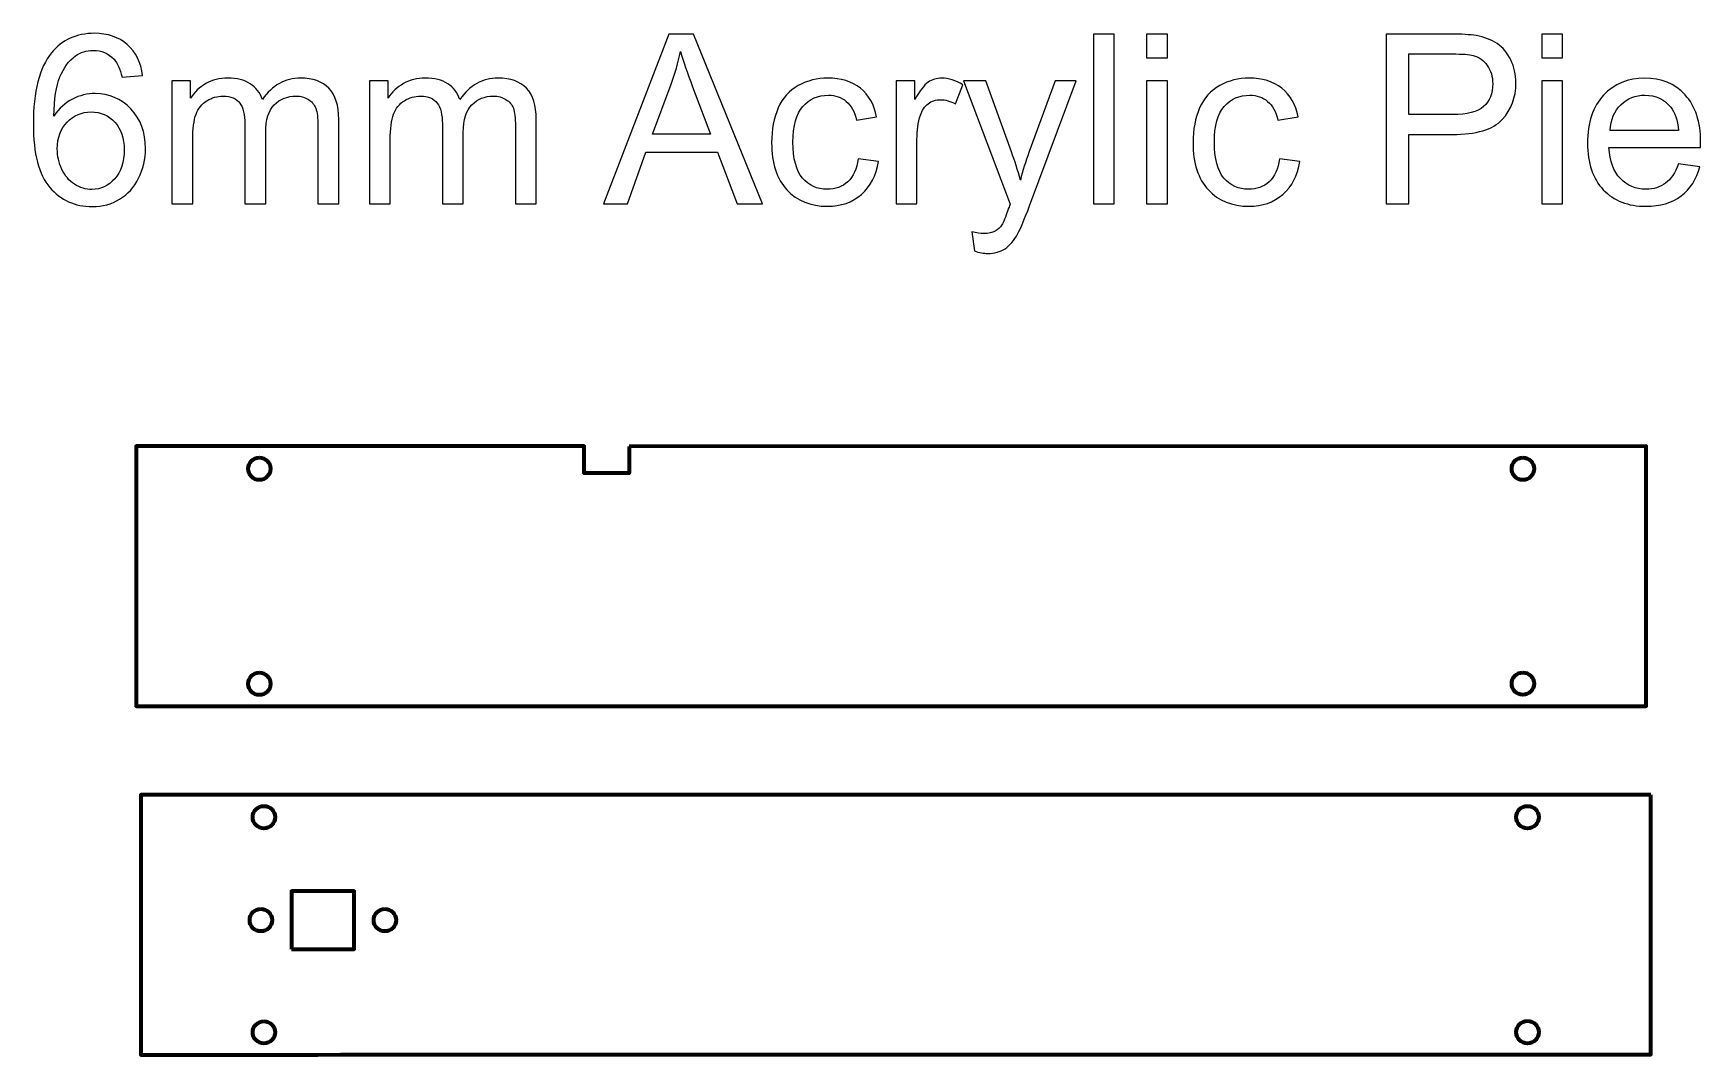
# Model space of a CAD drawing. Header units: millimetres. Extents: x 198 to 2433, y -984 to 145.
# Drawn here: x 1101.9 to 1474, y -84.4 to 143.7 of the extents above; entities that cross this region are included whole.
import ezdxf

# ---------------------------------------------------------------- set-up
doc = ezdxf.new("R2010")
doc.units = ezdxf.units.MM
doc.header["$MEASUREMENT"] = 0
doc.layers.add('Layer 1', color=7, linetype='Continuous')

msp = doc.modelspace()

# ---------------------------------------------------------------- linework, layer by layer
at = {"layer": 'Layer 1', "color": 250, "lineweight": 70}
msp.add_lwpolyline([(1159.5605, -60.8465), (1173.5605, -60.8465), (1173.5605, -47.8465), (1159.5605, -47.8465), (1159.5605, -60.8465)], close=True, dxfattribs=at)
for centre in [(1152.3687, 46.4583), (1434.3687, 46.4583), (1152.3687, -1.5605), (1434.3687, -1.5361), (1153.3945, -31.3676), (1435.3945, -31.3676), (1152.7128, -54.3465), (1180.4013, -54.3465), (1153.3945, -79.4039), (1435.3945, -79.3637)]:
    msp.add_ellipse(centre, major_axis=(0, 2.5), ratio=1, dxfattribs=at)
at = {"layer": 'Layer 1', "color": 250}
for points, knots in [([(1126.3227, 134.2676), (1126.3227, 134.2676), (1121.719, 133.8972), (1121.719, 133.8972), (1121.3045, 135.7228), (1120.7136, 137.0546), (1119.9463, 137.8836), (1118.6851, 139.2153), (1117.124, 139.8768), (1115.272, 139.8768), (1113.7815, 139.8768), (1112.4586, 139.4623), (1111.3208, 138.6333), (1109.8568, 137.5661), (1108.7103, 136.0139), (1107.8548, 133.9678), (1107.0081, 131.9128), (1106.5672, 128.9936), (1106.5319, 125.2101), (1107.652, 126.9122), (1109.0278, 128.1822), (1110.6506, 129.0024), (1112.2733, 129.8315), (1113.9667, 130.246), (1115.7482, 130.246), (1118.8527, 130.246), (1121.4985, 129.0994), (1123.6857, 126.8152), (1125.8641, 124.531), (1126.9577, 121.5853), (1126.9577, 117.9605), (1126.9577, 115.5792), (1126.4462, 113.3744), (1125.4231, 111.3282), (1124.3913, 109.2821), (1122.989, 107.7211), (1121.1898, 106.6363), (1119.3995, 105.5515), (1117.3622, 105.0047), (1115.0868, 105.0047), (1111.215, 105.0047), (1108.0488, 106.4335), (1105.597, 109.2821), (1103.154, 112.1308), (1101.9281, 116.8316), (1101.9281, 123.3756), (1101.9281, 130.6958), (1103.2863, 136.0227), (1105.9939, 139.3476), (1108.3575, 142.2404), (1111.5413, 143.6868), (1115.5542, 143.6868), (1118.5352, 143.6868), (1120.987, 142.849), (1122.892, 141.1821), (1124.797, 139.5152), (1125.9435, 137.2133), (1126.3227, 134.2676)], [0, 0, 0, 0, 0.05263158, 0.05263158, 0.05263158, 0.10526316, 0.10526316, 0.10526316, 0.15789474, 0.15789474, 0.15789474, 0.21052632, 0.21052632, 0.21052632, 0.26315789, 0.26315789, 0.26315789, 0.31578947, 0.31578947, 0.31578947, 0.36842105, 0.36842105, 0.36842105, 0.42105263, 0.42105263, 0.42105263, 0.47368421, 0.47368421, 0.47368421, 0.52631579, 0.52631579, 0.52631579, 0.57894737, 0.57894737, 0.57894737, 0.63157895, 0.63157895, 0.63157895, 0.68421053, 0.68421053, 0.68421053, 0.73684211, 0.73684211, 0.73684211, 0.78947368, 0.78947368, 0.78947368, 0.84210526, 0.84210526, 0.84210526, 0.89473684, 0.89473684, 0.89473684, 0.94736842, 0.94736842, 0.94736842, 1, 1, 1, 1]), ([(1229.2104, 105.6397), (1229.2104, 105.6397), (1243.7449, 143.5281), (1243.7449, 143.5281), (1243.7449, 143.5281), (1249.257, 143.5281), (1249.257, 143.5281), (1249.257, 143.5281), (1264.6823, 105.6397), (1264.6823, 105.6397), (1264.6823, 105.6397), (1258.9761, 105.6397), (1258.9761, 105.6397), (1258.9761, 105.6397), (1254.5928, 117.1226), (1254.5928, 117.1226), (1254.5928, 117.1226), (1238.6384, 117.1226), (1238.6384, 117.1226), (1238.6384, 117.1226), (1234.5286, 105.6397), (1234.5286, 105.6397), (1234.5286, 105.6397), (1229.2104, 105.6397), (1229.2104, 105.6397)], [0, 0, 0, 0, 0.125, 0.125, 0.125, 0.25, 0.25, 0.25, 0.375, 0.375, 0.375, 0.5, 0.5, 0.5, 0.625, 0.625, 0.625, 0.75, 0.75, 0.75, 0.875, 0.875, 0.875, 1, 1, 1, 1]), ([(1338.5098, 105.6397), (1338.5098, 105.6397), (1338.5098, 143.5281), (1338.5098, 143.5281), (1338.5098, 143.5281), (1343.1664, 143.5281), (1343.1664, 143.5281), (1343.1664, 143.5281), (1343.1664, 105.6397), (1343.1664, 105.6397), (1343.1664, 105.6397), (1338.5098, 105.6397), (1338.5098, 105.6397)], [0, 0, 0, 0, 0.25, 0.25, 0.25, 0.5, 0.5, 0.5, 0.75, 0.75, 0.75, 1, 1, 1, 1]), ([(1350.3719, 138.2364), (1350.3719, 138.2364), (1350.3719, 143.5281), (1350.3719, 143.5281), (1350.3719, 143.5281), (1355.0286, 143.5281), (1355.0286, 143.5281), (1355.0286, 143.5281), (1355.0286, 138.2364), (1355.0286, 138.2364), (1355.0286, 138.2364), (1350.3719, 138.2364), (1350.3719, 138.2364)], [0, 0, 0, 0, 0.25, 0.25, 0.25, 0.5, 0.5, 0.5, 0.75, 0.75, 0.75, 1, 1, 1, 1]), ([(1403.8706, 105.6397), (1403.8706, 105.6397), (1403.8706, 143.5281), (1403.8706, 143.5281), (1403.8706, 143.5281), (1418.1757, 143.5281), (1418.1757, 143.5281), (1420.6893, 143.5281), (1422.6119, 143.4046), (1423.9437, 143.1665), (1425.8046, 142.8578), (1427.3656, 142.2669), (1428.6268, 141.4026), (1429.888, 140.5294), (1430.9022, 139.3124), (1431.6695, 137.7513), (1432.4368, 136.1903), (1432.816, 134.4705), (1432.816, 132.5919), (1432.816, 129.3817), (1431.793, 126.6564), (1429.738, 124.4339), (1427.6919, 122.2026), (1423.9789, 121.0914), (1418.6167, 121.0914), (1418.6167, 121.0914), (1408.8977, 121.0914), (1408.8977, 121.0914), (1408.8977, 121.0914), (1408.8977, 105.6397), (1408.8977, 105.6397), (1408.8977, 105.6397), (1403.8706, 105.6397), (1403.8706, 105.6397)], [0, 0, 0, 0, 0.09090909, 0.09090909, 0.09090909, 0.18181818, 0.18181818, 0.18181818, 0.27272727, 0.27272727, 0.27272727, 0.36363636, 0.36363636, 0.36363636, 0.45454545, 0.45454545, 0.45454545, 0.54545455, 0.54545455, 0.54545455, 0.63636364, 0.63636364, 0.63636364, 0.72727273, 0.72727273, 0.72727273, 0.81818182, 0.81818182, 0.81818182, 0.90909091, 0.90909091, 0.90909091, 1, 1, 1, 1]), ([(1438.5839, 138.2364), (1438.5839, 138.2364), (1438.5839, 143.5281), (1438.5839, 143.5281), (1438.5839, 143.5281), (1443.2406, 143.5281), (1443.2406, 143.5281), (1443.2406, 143.5281), (1443.2406, 138.2364), (1443.2406, 138.2364), (1443.2406, 138.2364), (1438.5839, 138.2364), (1438.5839, 138.2364)], [0, 0, 0, 0, 0.25, 0.25, 0.25, 0.5, 0.5, 0.5, 0.75, 0.75, 0.75, 1, 1, 1, 1]), ([(1240.1113, 121.1972), (1240.1113, 121.1972), (1253.0229, 121.1972), (1253.0229, 121.1972), (1253.0229, 121.1972), (1249.0718, 131.7012), (1249.0718, 131.7012), (1247.8812, 134.8938), (1246.9816, 137.5308), (1246.3554, 139.6122), (1245.8351, 137.1428), (1245.1384, 134.7174), (1244.2652, 132.3185), (1244.2652, 132.3185), (1240.1113, 121.1972), (1240.1113, 121.1972)], [0, 0, 0, 0, 0.2, 0.2, 0.2, 0.4, 0.4, 0.4, 0.6, 0.6, 0.6, 0.8, 0.8, 0.8, 1, 1, 1, 1]), ([(1408.8977, 125.5364), (1408.8977, 125.5364), (1418.6873, 125.5364), (1418.6873, 125.5364), (1421.9328, 125.5364), (1424.2259, 126.1361), (1425.5929, 127.3444), (1426.9511, 128.5526), (1427.6302, 130.246), (1427.6302, 132.442), (1427.6302, 134.0207), (1427.2333, 135.3789), (1426.4307, 136.5078), (1425.6282, 137.6367), (1424.5698, 138.3863), (1423.2646, 138.7479), (1422.4179, 138.9684), (1420.8568, 139.0831), (1418.5902, 139.0831), (1418.5902, 139.0831), (1408.8977, 139.0831), (1408.8977, 139.0831), (1408.8977, 139.0831), (1408.8977, 125.5364), (1408.8977, 125.5364)], [0, 0, 0, 0, 0.125, 0.125, 0.125, 0.25, 0.25, 0.25, 0.375, 0.375, 0.375, 0.5, 0.5, 0.5, 0.625, 0.625, 0.625, 0.75, 0.75, 0.75, 0.875, 0.875, 0.875, 1, 1, 1, 1]), ([(1132.8403, 105.6397), (1132.8403, 105.6397), (1132.8403, 133.1035), (1132.8403, 133.1035), (1132.8403, 133.1035), (1137.0207, 133.1035), (1137.0207, 133.1035), (1137.0207, 133.1035), (1137.0207, 129.2229), (1137.0207, 129.2229), (1137.8762, 130.5635), (1139.0227, 131.6483), (1140.4515, 132.4596), (1141.8802, 133.2799), (1143.503, 133.6856), (1145.3286, 133.6856), (1147.3571, 133.6856), (1149.024, 133.2622), (1150.3205, 132.4244), (1151.6169, 131.5777), (1152.5341, 130.4047), (1153.0633, 128.8878), (1155.2505, 132.0892), (1158.0816, 133.6856), (1161.5741, 133.6856), (1164.3081, 133.6856), (1166.4159, 132.9359), (1167.88, 131.4278), (1169.3528, 129.9196), (1170.0937, 127.6001), (1170.0937, 124.4692), (1170.0937, 124.4692), (1170.0937, 105.6397), (1170.0937, 105.6397), (1170.0937, 105.6397), (1165.437, 105.6397), (1165.437, 105.6397), (1165.437, 105.6397), (1165.437, 122.9258), (1165.437, 122.9258), (1165.437, 124.7779), (1165.2782, 126.1185), (1164.9784, 126.9387), (1164.6785, 127.7589), (1164.1317, 128.4115), (1163.3291, 128.9142), (1162.5354, 129.4169), (1161.6005, 129.6639), (1160.5334, 129.6639), (1158.5931, 129.6639), (1156.988, 129.0201), (1155.7091, 127.7412), (1154.4303, 126.4536), (1153.7953, 124.3987), (1153.7953, 121.5764), (1153.7953, 121.5764), (1153.7953, 105.6397), (1153.7953, 105.6397), (1153.7953, 105.6397), (1149.1386, 105.6397), (1149.1386, 105.6397), (1149.1386, 105.6397), (1149.1386, 123.4638), (1149.1386, 123.4638), (1149.1386, 125.5276), (1148.7594, 127.0798), (1148.0009, 128.1117), (1147.2425, 129.1435), (1145.9989, 129.6639), (1144.2791, 129.6639), (1142.9738, 129.6639), (1141.7656, 129.3199), (1140.6543, 128.632), (1139.5431, 127.9441), (1138.7405, 126.9387), (1138.2378, 125.6069), (1137.7439, 124.284), (1137.497, 122.3702), (1137.497, 119.8743), (1137.497, 119.8743), (1137.497, 105.6397), (1137.497, 105.6397), (1137.497, 105.6397), (1132.8403, 105.6397), (1132.8403, 105.6397)], [0, 0, 0, 0, 0.03571429, 0.03571429, 0.03571429, 0.07142857, 0.07142857, 0.07142857, 0.10714286, 0.10714286, 0.10714286, 0.14285714, 0.14285714, 0.14285714, 0.17857143, 0.17857143, 0.17857143, 0.21428571, 0.21428571, 0.21428571, 0.25, 0.25, 0.25, 0.28571429, 0.28571429, 0.28571429, 0.32142857, 0.32142857, 0.32142857, 0.35714286, 0.35714286, 0.35714286, 0.39285714, 0.39285714, 0.39285714, 0.42857143, 0.42857143, 0.42857143, 0.46428571, 0.46428571, 0.46428571, 0.5, 0.5, 0.5, 0.53571429, 0.53571429, 0.53571429, 0.57142857, 0.57142857, 0.57142857, 0.60714286, 0.60714286, 0.60714286, 0.64285714, 0.64285714, 0.64285714, 0.67857143, 0.67857143, 0.67857143, 0.71428571, 0.71428571, 0.71428571, 0.75, 0.75, 0.75, 0.78571429, 0.78571429, 0.78571429, 0.82142857, 0.82142857, 0.82142857, 0.85714286, 0.85714286, 0.85714286, 0.89285714, 0.89285714, 0.89285714, 0.92857143, 0.92857143, 0.92857143, 0.96428571, 0.96428571, 0.96428571, 1, 1, 1, 1]), ([(1176.9199, 105.6397), (1176.9199, 105.6397), (1176.9199, 133.1035), (1176.9199, 133.1035), (1176.9199, 133.1035), (1181.1003, 133.1035), (1181.1003, 133.1035), (1181.1003, 133.1035), (1181.1003, 129.2229), (1181.1003, 129.2229), (1181.9558, 130.5635), (1183.1023, 131.6483), (1184.5311, 132.4596), (1185.9598, 133.2799), (1187.5826, 133.6856), (1189.4082, 133.6856), (1191.4367, 133.6856), (1193.1036, 133.2622), (1194.4001, 132.4244), (1195.6965, 131.5777), (1196.6137, 130.4047), (1197.1429, 128.8878), (1199.3301, 132.0892), (1202.1612, 133.6856), (1205.6537, 133.6856), (1208.3877, 133.6856), (1210.4955, 132.9359), (1211.9596, 131.4278), (1213.4324, 129.9196), (1214.1733, 127.6001), (1214.1733, 124.4692), (1214.1733, 124.4692), (1214.1733, 105.6397), (1214.1733, 105.6397), (1214.1733, 105.6397), (1209.5166, 105.6397), (1209.5166, 105.6397), (1209.5166, 105.6397), (1209.5166, 122.9258), (1209.5166, 122.9258), (1209.5166, 124.7779), (1209.3578, 126.1185), (1209.058, 126.9387), (1208.7581, 127.7589), (1208.2113, 128.4115), (1207.4087, 128.9142), (1206.615, 129.4169), (1205.6801, 129.6639), (1204.613, 129.6639), (1202.6727, 129.6639), (1201.0676, 129.0201), (1199.7887, 127.7412), (1198.5099, 126.4536), (1197.8749, 124.3987), (1197.8749, 121.5764), (1197.8749, 121.5764), (1197.8749, 105.6397), (1197.8749, 105.6397), (1197.8749, 105.6397), (1193.2182, 105.6397), (1193.2182, 105.6397), (1193.2182, 105.6397), (1193.2182, 123.4638), (1193.2182, 123.4638), (1193.2182, 125.5276), (1192.839, 127.0798), (1192.0805, 128.1117), (1191.3221, 129.1435), (1190.0785, 129.6639), (1188.3587, 129.6639), (1187.0534, 129.6639), (1185.8452, 129.3199), (1184.7339, 128.632), (1183.6227, 127.9441), (1182.8201, 126.9387), (1182.3174, 125.6069), (1181.8235, 124.284), (1181.5766, 122.3702), (1181.5766, 119.8743), (1181.5766, 119.8743), (1181.5766, 105.6397), (1181.5766, 105.6397), (1181.5766, 105.6397), (1176.9199, 105.6397), (1176.9199, 105.6397)], [0, 0, 0, 0, 0.03571429, 0.03571429, 0.03571429, 0.07142857, 0.07142857, 0.07142857, 0.10714286, 0.10714286, 0.10714286, 0.14285714, 0.14285714, 0.14285714, 0.17857143, 0.17857143, 0.17857143, 0.21428571, 0.21428571, 0.21428571, 0.25, 0.25, 0.25, 0.28571429, 0.28571429, 0.28571429, 0.32142857, 0.32142857, 0.32142857, 0.35714286, 0.35714286, 0.35714286, 0.39285714, 0.39285714, 0.39285714, 0.42857143, 0.42857143, 0.42857143, 0.46428571, 0.46428571, 0.46428571, 0.5, 0.5, 0.5, 0.53571429, 0.53571429, 0.53571429, 0.57142857, 0.57142857, 0.57142857, 0.60714286, 0.60714286, 0.60714286, 0.64285714, 0.64285714, 0.64285714, 0.67857143, 0.67857143, 0.67857143, 0.71428571, 0.71428571, 0.71428571, 0.75, 0.75, 0.75, 0.78571429, 0.78571429, 0.78571429, 0.82142857, 0.82142857, 0.82142857, 0.85714286, 0.85714286, 0.85714286, 0.89285714, 0.89285714, 0.89285714, 0.92857143, 0.92857143, 0.92857143, 0.96428571, 0.96428571, 0.96428571, 1, 1, 1, 1]), ([(1286.0165, 115.6939), (1286.0165, 115.6939), (1290.5673, 115.0589), (1290.5673, 115.0589), (1290.0646, 111.928), (1288.7946, 109.485), (1286.7397, 107.7123), (1284.6847, 105.9396), (1282.1535, 105.0576), (1279.1638, 105.0576), (1275.4155, 105.0576), (1272.3992, 106.2835), (1270.1238, 108.7353), (1267.8396, 111.1871), (1266.7019, 114.6973), (1266.7019, 119.2657), (1266.7019, 122.2291), (1267.1958, 124.8132), (1268.1747, 127.0357), (1269.1537, 129.2494), (1270.6442, 130.9162), (1272.655, 132.0187), (1274.657, 133.1299), (1276.8354, 133.6856), (1279.199, 133.6856), (1282.1712, 133.6856), (1284.6142, 132.9359), (1286.5015, 131.4278), (1288.3977, 129.9196), (1289.6148, 127.7765), (1290.144, 125.0072), (1290.144, 125.0072), (1285.646, 124.3193), (1285.646, 124.3193), (1285.2139, 126.1626), (1284.4554, 127.5472), (1283.353, 128.4821), (1282.2594, 129.4081), (1280.9365, 129.8755), (1279.3842, 129.8755), (1277.0383, 129.8755), (1275.1333, 129.0377), (1273.6604, 127.362), (1272.1964, 125.6775), (1271.4644, 123.0317), (1271.4644, 119.398), (1271.4644, 115.7115), (1272.1699, 113.0392), (1273.581, 111.3723), (1275.001, 109.7055), (1276.8442, 108.8676), (1279.1108, 108.8676), (1280.9453, 108.8676), (1282.471, 109.4232), (1283.6881, 110.5433), (1284.914, 111.6546), (1285.6901, 113.3744), (1286.0165, 115.6939)], [0, 0, 0, 0, 0.05263158, 0.05263158, 0.05263158, 0.10526316, 0.10526316, 0.10526316, 0.15789474, 0.15789474, 0.15789474, 0.21052632, 0.21052632, 0.21052632, 0.26315789, 0.26315789, 0.26315789, 0.31578947, 0.31578947, 0.31578947, 0.36842105, 0.36842105, 0.36842105, 0.42105263, 0.42105263, 0.42105263, 0.47368421, 0.47368421, 0.47368421, 0.52631579, 0.52631579, 0.52631579, 0.57894737, 0.57894737, 0.57894737, 0.63157895, 0.63157895, 0.63157895, 0.68421053, 0.68421053, 0.68421053, 0.73684211, 0.73684211, 0.73684211, 0.78947368, 0.78947368, 0.78947368, 0.84210526, 0.84210526, 0.84210526, 0.89473684, 0.89473684, 0.89473684, 0.94736842, 0.94736842, 0.94736842, 1, 1, 1, 1]), ([(1294.4831, 105.6397), (1294.4831, 105.6397), (1294.4831, 133.1035), (1294.4831, 133.1035), (1294.4831, 133.1035), (1298.6635, 133.1035), (1298.6635, 133.1035), (1298.6635, 133.1035), (1298.6635, 128.8966), (1298.6635, 128.8966), (1299.7307, 130.8457), (1300.7184, 132.1333), (1301.6268, 132.7507), (1302.5352, 133.3769), (1303.5318, 133.6856), (1304.6166, 133.6856), (1306.1865, 133.6856), (1307.7828, 133.1917), (1309.4056, 132.2127), (1309.4056, 132.2127), (1307.7475, 127.9176), (1307.7475, 127.9176), (1306.6186, 128.5526), (1305.4898, 128.8701), (1304.3609, 128.8701), (1303.3466, 128.8701), (1302.4382, 128.5615), (1301.6357, 127.9529), (1300.8331, 127.3444), (1300.2598, 126.4977), (1299.9159, 125.4129), (1299.3955, 123.7637), (1299.1398, 121.9557), (1299.1398, 119.9889), (1299.1398, 119.9889), (1299.1398, 105.6397), (1299.1398, 105.6397), (1299.1398, 105.6397), (1294.4831, 105.6397), (1294.4831, 105.6397)], [0, 0, 0, 0, 0.07692308, 0.07692308, 0.07692308, 0.15384615, 0.15384615, 0.15384615, 0.23076923, 0.23076923, 0.23076923, 0.30769231, 0.30769231, 0.30769231, 0.38461538, 0.38461538, 0.38461538, 0.46153846, 0.46153846, 0.46153846, 0.53846154, 0.53846154, 0.53846154, 0.61538462, 0.61538462, 0.61538462, 0.69230769, 0.69230769, 0.69230769, 0.76923077, 0.76923077, 0.76923077, 0.84615385, 0.84615385, 0.84615385, 0.92307692, 0.92307692, 0.92307692, 1, 1, 1, 1]), ([(1311.9456, 95.0828), (1311.9456, 95.0828), (1311.4165, 99.3867), (1311.4165, 99.3867), (1312.4395, 99.1133), (1313.3215, 98.9722), (1314.0799, 98.9722), (1315.1206, 98.9722), (1315.9497, 99.1486), (1316.567, 99.4925), (1317.1932, 99.8365), (1317.7047, 100.3216), (1318.1016, 100.9389), (1318.3927, 101.4064), (1318.8689, 102.5617), (1319.5215, 104.4138), (1319.6097, 104.6696), (1319.742, 105.0488), (1319.9361, 105.5515), (1319.9361, 105.5515), (1309.5115, 133.1035), (1309.5115, 133.1035), (1309.5115, 133.1035), (1314.4856, 133.1035), (1314.4856, 133.1035), (1314.4856, 133.1035), (1320.2183, 117.2461), (1320.2183, 117.2461), (1320.9679, 115.2441), (1321.6294, 113.1274), (1322.2203, 110.9049), (1322.7583, 112.9951), (1323.3933, 115.0589), (1324.1341, 117.0873), (1324.1341, 117.0873), (1329.9902, 133.1035), (1329.9902, 133.1035), (1329.9902, 133.1035), (1334.6381, 133.1035), (1334.6381, 133.1035), (1334.6381, 133.1035), (1324.2576, 105.1634), (1324.2576, 105.1634), (1323.1375, 102.156), (1322.2644, 100.0923), (1321.6382, 98.9546), (1320.8092, 97.4288), (1319.8567, 96.3087), (1318.7895, 95.5943), (1317.7136, 94.88), (1316.4347, 94.5272), (1314.9531, 94.5272), (1314.0535, 94.5272), (1313.0481, 94.7124), (1311.9456, 95.0828)], [0, 0, 0, 0, 0.05555556, 0.05555556, 0.05555556, 0.11111111, 0.11111111, 0.11111111, 0.16666667, 0.16666667, 0.16666667, 0.22222222, 0.22222222, 0.22222222, 0.27777778, 0.27777778, 0.27777778, 0.33333333, 0.33333333, 0.33333333, 0.38888889, 0.38888889, 0.38888889, 0.44444444, 0.44444444, 0.44444444, 0.5, 0.5, 0.5, 0.55555556, 0.55555556, 0.55555556, 0.61111111, 0.61111111, 0.61111111, 0.66666667, 0.66666667, 0.66666667, 0.72222222, 0.72222222, 0.72222222, 0.77777778, 0.77777778, 0.77777778, 0.83333333, 0.83333333, 0.83333333, 0.88888889, 0.88888889, 0.88888889, 0.94444444, 0.94444444, 0.94444444, 1, 1, 1, 1]), ([(1350.3719, 105.6397), (1350.3719, 105.6397), (1350.3719, 133.1035), (1350.3719, 133.1035), (1350.3719, 133.1035), (1355.0286, 133.1035), (1355.0286, 133.1035), (1355.0286, 133.1035), (1355.0286, 105.6397), (1355.0286, 105.6397), (1355.0286, 105.6397), (1350.3719, 105.6397), (1350.3719, 105.6397)], [0, 0, 0, 0, 0.25, 0.25, 0.25, 0.5, 0.5, 0.5, 0.75, 0.75, 0.75, 1, 1, 1, 1]), ([(1380.067, 115.6939), (1380.067, 115.6939), (1384.6178, 115.0589), (1384.6178, 115.0589), (1384.1151, 111.928), (1382.8451, 109.485), (1380.7902, 107.7123), (1378.7352, 105.9396), (1376.204, 105.0576), (1373.2143, 105.0576), (1369.466, 105.0576), (1366.4497, 106.2835), (1364.1743, 108.7353), (1361.8901, 111.1871), (1360.7524, 114.6973), (1360.7524, 119.2657), (1360.7524, 122.2291), (1361.2463, 124.8132), (1362.2252, 127.0357), (1363.2042, 129.2494), (1364.6947, 130.9162), (1366.7055, 132.0187), (1368.7075, 133.1299), (1370.8859, 133.6856), (1373.2495, 133.6856), (1376.2217, 133.6856), (1378.6647, 132.9359), (1380.552, 131.4278), (1382.4482, 129.9196), (1383.6653, 127.7765), (1384.1945, 125.0072), (1384.1945, 125.0072), (1379.6965, 124.3193), (1379.6965, 124.3193), (1379.2644, 126.1626), (1378.5059, 127.5472), (1377.4035, 128.4821), (1376.3099, 129.4081), (1374.987, 129.8755), (1373.4347, 129.8755), (1371.0888, 129.8755), (1369.1838, 129.0377), (1367.7109, 127.362), (1366.2469, 125.6775), (1365.5149, 123.0317), (1365.5149, 119.398), (1365.5149, 115.7115), (1366.2204, 113.0392), (1367.6315, 111.3723), (1369.0515, 109.7055), (1370.8947, 108.8676), (1373.1613, 108.8676), (1374.9958, 108.8676), (1376.5215, 109.4232), (1377.7386, 110.5433), (1378.9645, 111.6546), (1379.7406, 113.3744), (1380.067, 115.6939)], [0, 0, 0, 0, 0.05263158, 0.05263158, 0.05263158, 0.10526316, 0.10526316, 0.10526316, 0.15789474, 0.15789474, 0.15789474, 0.21052632, 0.21052632, 0.21052632, 0.26315789, 0.26315789, 0.26315789, 0.31578947, 0.31578947, 0.31578947, 0.36842105, 0.36842105, 0.36842105, 0.42105263, 0.42105263, 0.42105263, 0.47368421, 0.47368421, 0.47368421, 0.52631579, 0.52631579, 0.52631579, 0.57894737, 0.57894737, 0.57894737, 0.63157895, 0.63157895, 0.63157895, 0.68421053, 0.68421053, 0.68421053, 0.73684211, 0.73684211, 0.73684211, 0.78947368, 0.78947368, 0.78947368, 0.84210526, 0.84210526, 0.84210526, 0.89473684, 0.89473684, 0.89473684, 0.94736842, 0.94736842, 0.94736842, 1, 1, 1, 1]), ([(1438.5839, 105.6397), (1438.5839, 105.6397), (1438.5839, 133.1035), (1438.5839, 133.1035), (1438.5839, 133.1035), (1443.2406, 133.1035), (1443.2406, 133.1035), (1443.2406, 133.1035), (1443.2406, 105.6397), (1443.2406, 105.6397), (1443.2406, 105.6397), (1438.5839, 105.6397), (1438.5839, 105.6397)], [0, 0, 0, 0, 0.25, 0.25, 0.25, 0.5, 0.5, 0.5, 0.75, 0.75, 0.75, 1, 1, 1, 1]), ([(1469.0727, 114.5297), (1469.0727, 114.5297), (1473.8881, 113.8947), (1473.8881, 113.8947), (1473.1385, 111.0989), (1471.7362, 108.9205), (1469.6901, 107.3771), (1467.644, 105.8337), (1465.0334, 105.0576), (1461.8496, 105.0576), (1457.8456, 105.0576), (1454.6706, 106.2923), (1452.3246, 108.7618), (1449.9786, 111.2224), (1448.8056, 114.6885), (1448.8056, 119.1423), (1448.8056, 123.746), (1449.9874, 127.3267), (1452.3599, 129.8667), (1454.7323, 132.4155), (1457.8103, 133.6856), (1461.5938, 133.6856), (1465.2539, 133.6856), (1468.2437, 132.442), (1470.5632, 129.9461), (1472.8827, 127.4502), (1474.0469, 123.9401), (1474.0469, 119.4157), (1474.0469, 119.1423), (1474.0381, 118.7278), (1474.0204, 118.181), (1474.0204, 118.181), (1453.5681, 118.181), (1453.5681, 118.181), (1453.7445, 115.1735), (1454.5912, 112.8628), (1456.1258, 111.2665), (1457.6515, 109.6702), (1459.5653, 108.8676), (1461.8496, 108.8676), (1463.5517, 108.8676), (1465.0069, 109.3174), (1466.2064, 110.217), (1467.4147, 111.1166), (1468.3672, 112.5541), (1469.0727, 114.5297)], [0, 0, 0, 0, 0.06666667, 0.06666667, 0.06666667, 0.13333333, 0.13333333, 0.13333333, 0.2, 0.2, 0.2, 0.26666667, 0.26666667, 0.26666667, 0.33333333, 0.33333333, 0.33333333, 0.4, 0.4, 0.4, 0.46666667, 0.46666667, 0.46666667, 0.53333333, 0.53333333, 0.53333333, 0.6, 0.6, 0.6, 0.66666667, 0.66666667, 0.66666667, 0.73333333, 0.73333333, 0.73333333, 0.8, 0.8, 0.8, 0.86666667, 0.86666667, 0.86666667, 0.93333333, 0.93333333, 0.93333333, 1, 1, 1, 1]), ([(1453.8327, 121.991), (1453.8327, 121.991), (1469.1256, 121.991), (1469.1256, 121.991), (1468.9228, 124.3017), (1468.3319, 126.0303), (1467.3706, 127.1856), (1465.8977, 128.976), (1463.9751, 129.8755), (1461.6203, 129.8755), (1459.486, 129.8755), (1457.6956, 129.1612), (1456.2404, 127.7324), (1454.794, 126.3037), (1453.9915, 124.3899), (1453.8327, 121.991)], [0, 0, 0, 0, 0.2, 0.2, 0.2, 0.4, 0.4, 0.4, 0.6, 0.6, 0.6, 0.8, 0.8, 0.8, 1, 1, 1, 1]), ([(1107.2727, 117.9164), (1107.2727, 116.3112), (1107.6167, 114.7767), (1108.2958, 113.3126), (1108.9749, 111.8486), (1109.9274, 110.7373), (1111.1356, 109.97), (1112.3527, 109.2028), (1113.6404, 108.8147), (1115.0074, 108.8147), (1116.9918, 108.8147), (1118.6851, 109.6085), (1120.0874, 111.196), (1121.4897, 112.7835), (1122.1952, 114.9354), (1122.1952, 117.6606), (1122.1952, 120.28), (1121.4985, 122.3437), (1120.1138, 123.8519), (1118.7292, 125.36), (1116.9653, 126.1185), (1114.8222, 126.1185), (1112.7231, 126.1185), (1110.9328, 125.36), (1109.4688, 123.8519), (1108.0047, 122.3437), (1107.2727, 120.3682), (1107.2727, 117.9164)], [0, 0, 0, 0, 0.11111111, 0.11111111, 0.11111111, 0.22222222, 0.22222222, 0.22222222, 0.33333333, 0.33333333, 0.33333333, 0.44444444, 0.44444444, 0.44444444, 0.55555556, 0.55555556, 0.55555556, 0.66666667, 0.66666667, 0.66666667, 0.77777778, 0.77777778, 0.77777778, 0.88888889, 0.88888889, 0.88888889, 1, 1, 1, 1])]:
    msp.add_open_spline(points, degree=3, knots=knots, dxfattribs=at)
at = {"layer": 'Layer 1', "color": 250, "lineweight": 70}
for points, knots in [([(1234.8814, 51.4563), (1234.8814, 51.4563), (1461.8687, 51.4587), (1461.8687, 51.4587), (1461.8687, 51.4587), (1461.8687, -6.5406), (1461.8687, -6.5406), (1362.4139, -6.5406), (1236.5649, -6.5661), (1124.9069, -6.5661), (1124.9069, -6.5661), (1124.8687, 51.4587), (1124.8687, 51.4587), (1124.8687, 51.4587), (1224.8793, 51.4587), (1224.8793, 51.4587), (1224.8793, 51.4587), (1224.8793, 45.4569), (1224.8793, 45.4569), (1224.8793, 45.4569), (1234.8814, 45.4569), (1234.8814, 45.4569), (1234.8814, 45.4569), (1234.8814, 51.4563), (1234.8814, 51.4563)], [0, 0, 0, 0, 0.125, 0.125, 0.125, 0.25, 0.25, 0.25, 0.375, 0.375, 0.375, 0.5, 0.5, 0.5, 0.625, 0.625, 0.625, 0.75, 0.75, 0.75, 0.875, 0.875, 0.875, 1, 1, 1, 1]), ([(1462.8945, -26.3665), (1462.8945, -26.3665), (1462.8945, -84.3663), (1462.8945, -84.3663), (1361.3402, -84.3663), (1227.5007, -84.3918), (1125.9327, -84.3918), (1125.9327, -84.3918), (1125.8945, -26.3665), (1125.8945, -26.3665), (1240.0538, -26.3665), (1339.3119, -26.3678), (1462.8945, -26.3665)], [0, 0, 0, 0, 0.25, 0.25, 0.25, 0.5, 0.5, 0.5, 0.75, 0.75, 0.75, 1, 1, 1, 1])]:
    msp.add_open_spline(points, degree=3, knots=knots, dxfattribs=at)

doc.saveas('drawing.dxf')
